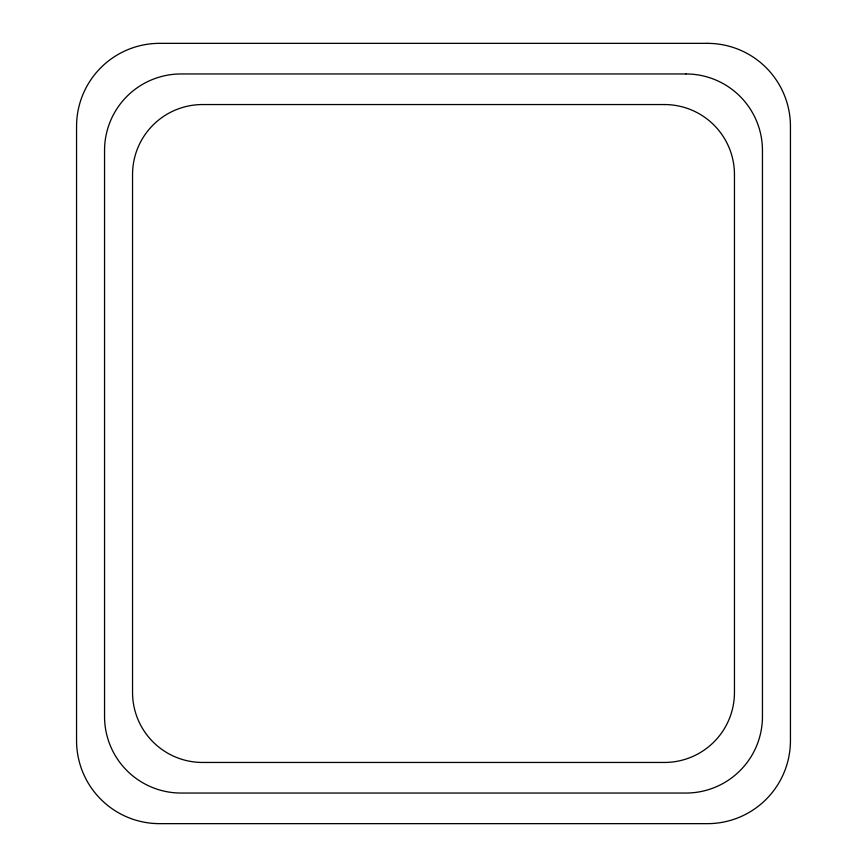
<?xml version="1.0" encoding="UTF-8"?>
<svg xmlns="http://www.w3.org/2000/svg" width="867" height="867" viewBox="0 0 867 867"><rect width="100%" height="100%" fill="white"/><g stroke="black" fill="none" stroke-linecap="round" stroke-linejoin="round"><path stroke-width="1.3" d="M707.439 43.35L159.561 43.35A83.015 83.015 0 0 0 76.556 126.365L76.556 740.635A83.015 83.015 0 0 0 159.561 823.65L707.439 823.65A83.015 83.015 0 0 0 790.444 740.635L790.444 126.365A83.015 83.015 0 0 0 707.439 43.35M685.949 73.955L181.051 73.955A76.502 76.502 0 0 0 104.549 150.446L104.549 716.554A76.502 76.502 0 0 0 181.051 793.045L685.949 793.045A76.502 76.502 0 0 0 762.451 716.554L762.451 150.446A76.502 76.502 0 0 0 685.949 73.955M664.469 104.549L202.531 104.549A69.989 69.989 0 0 0 132.543 174.538L132.543 692.462A69.989 69.989 0 0 0 202.531 762.451L664.469 762.451A69.989 69.989 0 0 0 734.457 692.462L734.457 174.538A69.989 69.989 0 0 0 664.469 104.549"/></g></svg>
